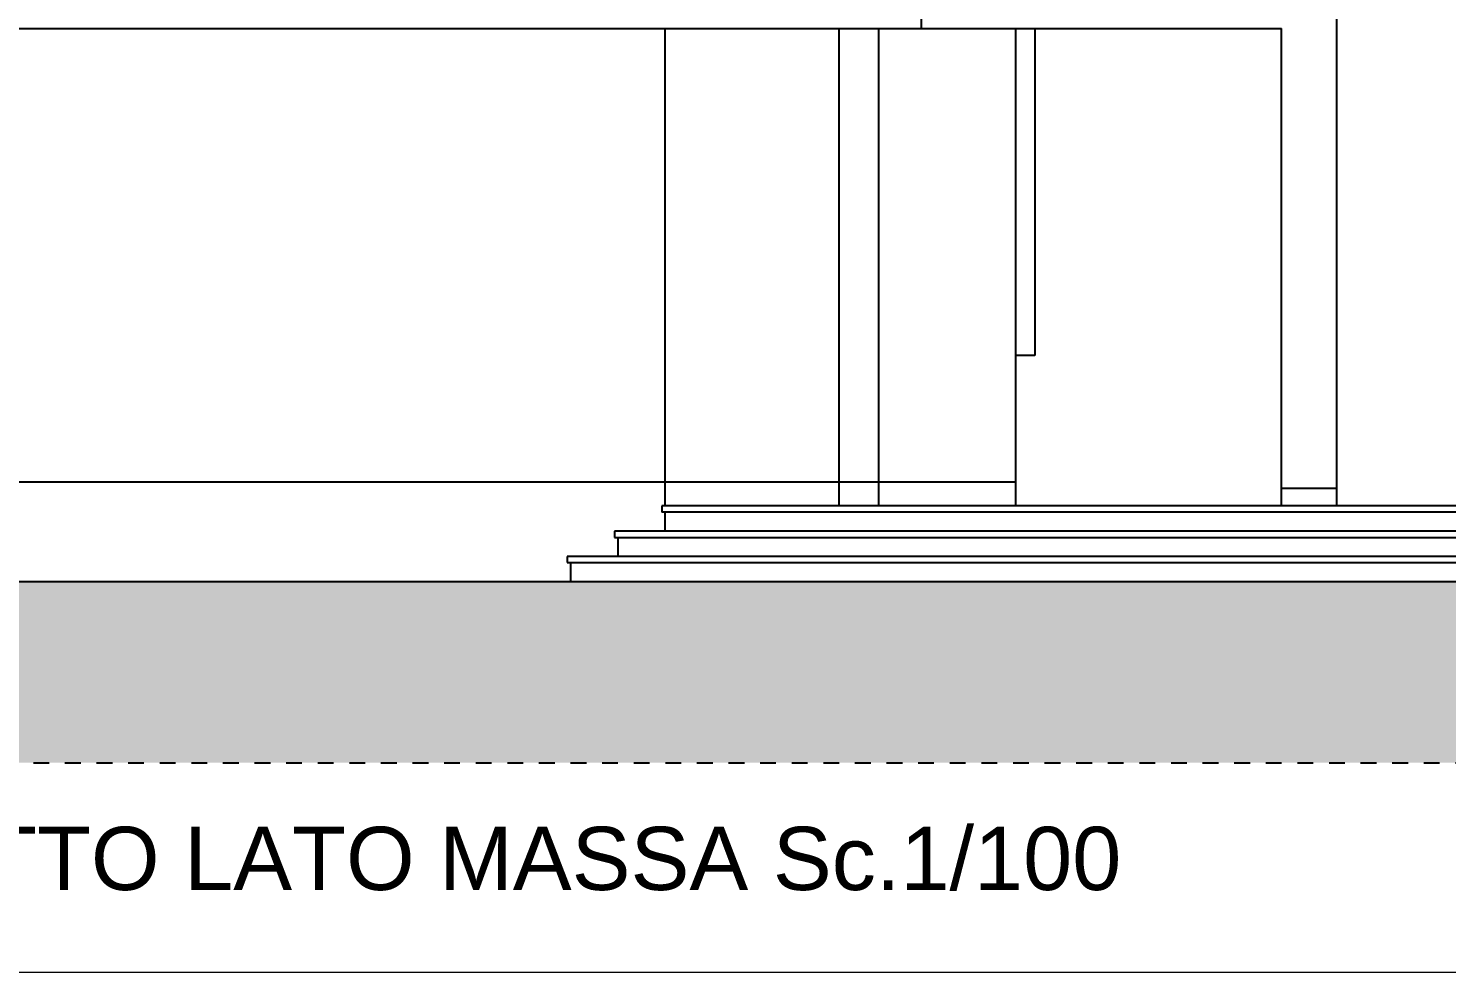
# Model space of a CAD drawing. Header units: millimetres. Extents: x 2002 to 2114, y 811 to 859.
# Drawn here: x 2011.98 to 2020.95, y 811.09 to 817.07 of the extents above; entities that cross this region are included whole.
import ezdxf

# ---------------------------------------------------------------- set-up
doc = ezdxf.new("R2010")
doc.units = ezdxf.units.MM
doc.header["$LTSCALE"] = 0.04
doc.linetypes.add('JIS_02_1.2', pattern=[2.5, 1.25, -1.25])
for name, color, linetype in [('0-2', 1, 'Continuous'), ('02', 1, 'Continuous'), ('ASSI-PIL', 6, 'Continuous')]:
    doc.layers.add(name, color=color, linetype=linetype)
doc.layers.add('0_Num_Penna__10', color=1, linetype='Continuous', lineweight=13)
doc.styles.get("Standard").update_dxf_attribs({"font": 'arial.ttf'})

msp = doc.modelspace()

# ---------------------------------------------------------------- hatches: boundary and pattern name
at = {"layer": '0_Num_Penna__10'}
h = msp.add_hatch(dxfattribs=at)
h.set_pattern_fill('EARTH', color=256, scale=0.04, angle=45, style=0)
h.set_pattern_definition([(45, (610.43687, -129.24758), (4e-17, 0.359210245), [0.254, -0.254]), (45, (610.36952, -129.18023), (4e-17, 0.359210245), [0.254, -0.254]), (45, (610.30217, -129.11288), (4e-17, 0.359210245), [0.254, -0.254]), (135, (610.30217, -129.06797), (-0.359210245, 0), [0.254, -0.254]), (135, (610.36952, -129.00062), (-0.359210245, 0), [0.254, -0.254]), (135, (610.43687, -128.93327), (-0.359210245, 0), [0.254, -0.254])])
h.paths.add_polyline_path([(2023.5492, 813.5669), (2002.2066, 813.5669), (2002.2066, 812.4206), (2023.5492, 812.4206)])

# ---------------------------------------------------------------- linework, layer by layer
msp.add_line((2001.882, 813.5669), (2023.8342, 813.5669))
at = {"layer": '0-2'}
for p, q in [((2017.6251, 817.5569), (2017.6251, 817.0669)), ((2018.2251, 814.1969), (2006.9051, 814.1969)), ((2020.2551, 814.1569), (2019.9051, 814.1569))]:
    msp.add_line(p, q, dxfattribs=at)
at = {"layer": '02'}
for p, q in [((2020.2551, 814.0469), (2020.2551, 818.4369)), ((2009.2051, 817.0669), (2019.9051, 817.0669)), ((2016.0051, 814.0469), (2016.0051, 817.0669)), ((2017.1051, 817.0669), (2017.1051, 814.0469)), ((2017.3551, 817.0669), (2017.3551, 814.0469)), ((2018.2251, 814.0469), (2018.2251, 817.0669)), ((2018.3451, 817.0669), (2018.3451, 814.9969)), ((2019.9051, 814.0469), (2019.9051, 817.0669)), ((2018.3451, 814.9969), (2018.2251, 814.9969)), ((2022.3851, 814.0469), (2015.9851, 814.0469)), ((2015.9851, 814.0469), (2015.9851, 814.0069)), ((2022.3851, 814.0069), (2015.9851, 814.0069)), ((2016.0051, 813.8869), (2016.0051, 814.0069)), ((2022.3851, 813.8869), (2015.6851, 813.8869)), ((2015.6851, 813.8869), (2015.6851, 813.8469)), ((2015.6851, 813.8469), (2022.3851, 813.8469)), ((2015.7051, 813.8469), (2015.7051, 813.7269)), ((2023.5492, 813.7269), (2015.3851, 813.7269)), ((2015.3851, 813.7269), (2015.3851, 813.6869)), ((2015.3851, 813.6869), (2023.5492, 813.6869)), ((2015.4051, 813.6869), (2015.4051, 813.5669))]:
    msp.add_line(p, q, dxfattribs=at)
at = {"layer": '0_Num_Penna__10'}
msp.add_line((2114.0365, 811.0934), (2002.034, 811.0934), dxfattribs=at)
at = {"layer": 'ASSI-PIL', "linetype": 'JIS_02_1.2'}
msp.add_line((2002.2066, 812.4206), (2023.5492, 812.4206), dxfattribs=at)

# ---------------------------------------------------------------- texts
at = {"layer": 'ASSI-PIL', "insert": (2009.3597, 812.0158), "char_height": 0.4, "width": 12.805257, "attachment_point": 1}
msp.add_mtext('PROSPETTO LATO MASSA Sc.1/100', dxfattribs=at)

doc.saveas('drawing.dxf')
